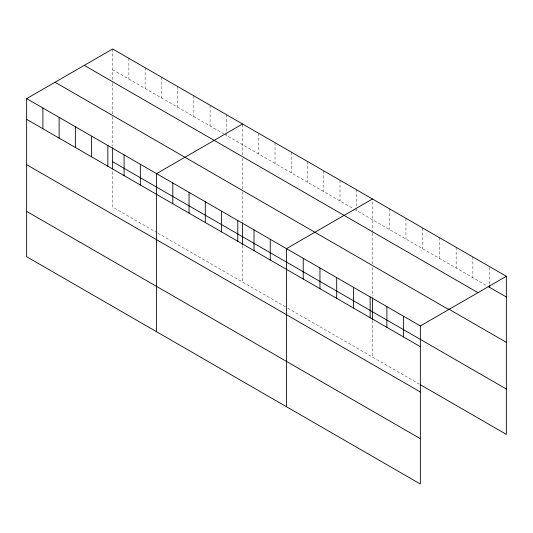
<?xml version="1.0" encoding="UTF-8"?>
<svg xmlns="http://www.w3.org/2000/svg" width="533" height="533" viewBox="0 0 533 533"><rect width="100%" height="100%" fill="white"/><g stroke="black" fill="none" stroke-linecap="round" stroke-linejoin="round"><path stroke-width="0.4" stroke-dasharray="2.67 2" d="M242.568 158.241L242.568 189.255M242.568 155.056L242.568 123.982M372.494 233.247L372.494 264.261M372.494 232.455L372.494 198.996M112.65 69.71L223.507 133.71M224.213 134.123L353.426 208.723M354.132 209.129L486.829 285.741M157.135 232.754L112.65 207.071L112.65 170.487M157.841 233.161L287.054 307.761M287.76 308.174L419.205 384.06M489.62 267.446L489.62 284.862M472.884 256.959L472.884 277.693M456.155 247.299L456.155 268.032M439.419 237.638L439.419 258.372M422.689 227.977L422.689 248.711M405.959 218.317L405.959 239.05M389.223 208.656L389.223 229.39M372.494 267.519L372.494 296.195M372.494 320.506L372.494 357.09M356.251 189.621L356.251 207.037M356.251 207.863L356.251 210.355M340.014 180.241L340.014 200.974M323.771 170.866L323.771 191.6M307.528 161.492L307.528 182.226M291.291 152.112L291.291 172.845M275.048 142.737L275.048 163.471M258.811 133.363L258.811 154.097M242.568 191.687L242.568 221.182M242.568 245.5L242.568 282.084M226.332 114.608L226.332 132.024M226.332 132.857L226.332 135.342M210.089 105.234L210.089 125.968M193.852 95.86L193.852 116.594M177.609 86.479L177.609 107.213M161.372 77.105L161.372 97.839M145.129 67.731L145.129 88.465M128.886 58.35L128.886 79.084M112.65 48.976L112.65 82.435M112.65 83.228L112.65 114.242M112.65 116.68L112.65 146.175"/><path stroke-width="0.8" d="M26.65 98.625L420.35 325.93L420.35 484.024L26.65 256.719L26.65 98.625L112.65 48.976L506.35 276.281L506.35 434.375L420.597 384.866M242.568 123.982L156.569 173.638L156.569 331.733M372.494 198.996L286.494 248.644L286.494 406.739M420.35 325.93L506.35 276.281M488.221 286.547L506.35 297.014M84.267 65.359L477.968 292.664M448.486 308.933L506.35 342.339M55.032 82.242L448.733 309.546M112.65 161.739L506.35 389.043M26.65 119.359L420.35 346.663M26.65 164.69L420.35 391.988M26.65 211.394L420.35 438.692M489.62 285.695L489.62 287.354M403.621 316.269L403.621 337.003M386.885 306.608L386.885 327.342M372.494 297.834L372.494 319.713M370.155 296.948L370.155 317.681M353.419 287.287L353.419 308.021M336.689 277.626L336.689 298.36M319.96 267.966L319.96 288.699M303.224 258.305L303.224 279.039M270.251 239.27L270.251 260.004M254.014 229.896L254.014 250.63M242.568 222.821L242.568 244.707M237.771 220.515L237.771 241.249M221.535 211.141L221.535 231.875M205.292 201.767L205.292 222.501M189.055 192.386L189.055 213.12M172.812 183.012L172.812 203.746M140.332 164.257L140.332 184.991M124.089 154.883L124.089 175.617M112.65 147.814L112.65 168.901M107.853 145.509L107.853 166.243M91.609 136.135L91.609 156.869M75.373 126.754L75.373 147.488M59.13 117.38L59.13 138.114M42.893 108.006L42.893 128.739"/></g></svg>
